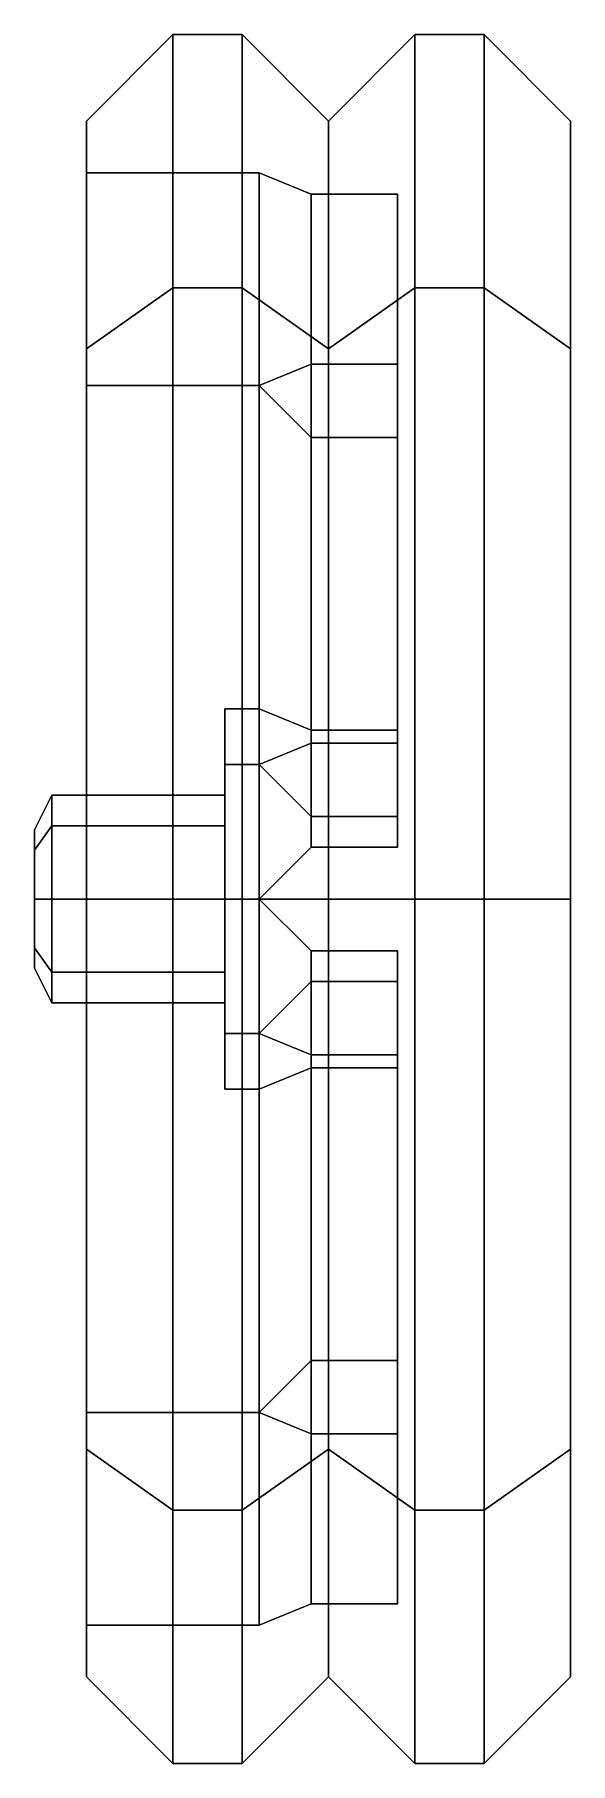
# Model space of a CAD drawing. Extents: x -1.38 to 1.38, y -0.5 to 0.5.
# Drawn here: x -1.38 to -1.07, y -0.5 to 0.5 of the extents above.
import ezdxf

# ---------------------------------------------------------------- set-up
doc = ezdxf.new("R2010")
doc.units = 0
doc.layers.add('WHEELS2', color=2, linetype='CONTINUOUS')

msp = doc.modelspace()

# ---------------------------------------------------------------- linework, layer by layer
at = {"layer": 'WHEELS2'}
for points in [[(-1.3, 0.5), (-1.3, 0.3536, -0.3536), (-1.35, 0.3182, -0.3182), (-1.35, 0.45)], [(-1.3, 0.3536, 0.3536), (-1.3, 0.5), (-1.35, 0.45), (-1.35, 0.3182, 0.3182)], [(-1.26, 0.5), (-1.26, 0.3536, -0.3536), (-1.3, 0.3536, -0.3536), (-1.3, 0.5)], [(-1.26, 0.3536, 0.3536), (-1.26, 0.5), (-1.3, 0.5), (-1.3, 0.3536, 0.3536)], [(-1.26, 0.3536, -0.3536), (-1.26, 0.5), (-1.21, 0.45), (-1.21, 0.3182, -0.3182)], [(-1.26, 0.5), (-1.26, 0.3536, 0.3536), (-1.21, 0.3182, 0.3182), (-1.21, 0.45)], [(-1.16, 0.5), (-1.16, 0.3536, -0.3536), (-1.21, 0.3182, -0.3182), (-1.21, 0.45)], [(-1.16, 0.3536, 0.3536), (-1.16, 0.5), (-1.21, 0.45), (-1.21, 0.3182, 0.3182)], [(-1.16, 0.3536, -0.3536), (-1.16, 0.5), (-1.12, 0.5), (-1.12, 0.3536, -0.3536)], [(-1.16, 0.5), (-1.16, 0.3536, 0.3536), (-1.12, 0.3536, 0.3536), (-1.12, 0.5)], [(-1.12, 0.3536, -0.3536), (-1.12, 0.5), (-1.07, 0.45), (-1.07, 0.3182, -0.3182)], [(-1.12, 0.5), (-1.12, 0.3536, 0.3536), (-1.07, 0.3182, 0.3182), (-1.07, 0.45)], [(-1.35, 0.45), (-1.35, 0.3182, -0.3182), (-1.35, 0.297, -0.297), (-1.35, 0.42)], [(-1.35, 0.3182, 0.3182), (-1.35, 0.45), (-1.35, 0.42), (-1.35, 0.297, 0.297)], [(-1.07, 0.45), (-1.07, -0.3182, 0.3182), (-1.07, -0.45), (-1.07, 0.3182, -0.3182)], [(-1.07, 0.3182, 0.3182), (-1.07, 0, 0.45), (-1.07, -0.3182, 0.3182), (-1.07, 0.45)], [(-1.35, 0.42), (-1.35, 0.297, -0.297), (-1.25, 0.297, -0.297), (-1.25, 0.42)], [(-1.35, 0.297, 0.297), (-1.35, 0.42), (-1.25, 0.42), (-1.25, 0.297, 0.297)], [(-1.25, 0.42), (-1.25, 0.297, -0.297), (-1.22, 0.3094, -0.267), (-1.22, 0.4076, -0.03)], [(-1.25, 0.297, 0.297), (-1.25, 0.42), (-1.22, 0.4076, 0.03), (-1.22, 0.3094, 0.267)], [(-1.22, 0.4076, 0.03), (-1.25, 0.42), (-1.25, 0.11), (-1.22, 0.0976, 0.03)], [(-1.25, 0.42), (-1.22, 0.4076, -0.03), (-1.22, 0.0976, -0.03), (-1.25, 0.11)], [(-1.22, 0.4076, -0.03), (-1.22, 0.3094, -0.267), (-1.17, 0.3094, -0.267), (-1.17, 0.4076, -0.03)], [(-1.22, 0.3094, 0.267), (-1.22, 0.4076, 0.03), (-1.17, 0.4076, 0.03), (-1.17, 0.3094, 0.267)], [(-1.17, 0.4076, 0.03), (-1.22, 0.4076, 0.03), (-1.22, 0.0976, 0.03), (-1.17, 0.0976, 0.03)], [(-1.22, 0.4076, -0.03), (-1.17, 0.4076, -0.03), (-1.17, 0.0976, -0.03), (-1.22, 0.0976, -0.03)], [(-1.17, 0.4076, -0.03), (-1.17, 0.3094, -0.267), (-1.17, 0.0902, -0.0478), (-1.17, 0.0976, -0.03)], [(-1.17, 0.3094, 0.267), (-1.17, 0.4076, 0.03), (-1.17, 0.0976, 0.03), (-1.17, 0.0902, 0.0478)], [(-1.3, 0, 0.5), (-1.3, 0.3536, 0.3536), (-1.35, 0.3182, 0.3182), (-1.35, 0, 0.45)], [(-1.3, 0.3536, -0.3536), (-1.3, 0, -0.5), (-1.35, 0, -0.45), (-1.35, 0.3182, -0.3182)], [(-1.26, 0, 0.5), (-1.26, 0.3536, 0.3536), (-1.3, 0.3536, 0.3536), (-1.3, 0, 0.5)], [(-1.26, 0.3536, -0.3536), (-1.26, 0, -0.5), (-1.3, 0, -0.5), (-1.3, 0.3536, -0.3536)], [(-1.26, 0.3536, 0.3536), (-1.26, 0, 0.5), (-1.21, 0, 0.45), (-1.21, 0.3182, 0.3182)], [(-1.26, 0, -0.5), (-1.26, 0.3536, -0.3536), (-1.21, 0.3182, -0.3182), (-1.21, 0, -0.45)], [(-1.16, 0, 0.5), (-1.16, 0.3536, 0.3536), (-1.21, 0.3182, 0.3182), (-1.21, 0, 0.45)], [(-1.16, 0.3536, -0.3536), (-1.16, 0, -0.5), (-1.21, 0, -0.45), (-1.21, 0.3182, -0.3182)], [(-1.16, 0.3536, 0.3536), (-1.16, 0, 0.5), (-1.12, 0, 0.5), (-1.12, 0.3536, 0.3536)], [(-1.16, 0, -0.5), (-1.16, 0.3536, -0.3536), (-1.12, 0.3536, -0.3536), (-1.12, 0, -0.5)], [(-1.12, 0.3536, 0.3536), (-1.12, 0, 0.5), (-1.07, 0, 0.45), (-1.07, 0.3182, 0.3182)], [(-1.12, 0, -0.5), (-1.12, 0.3536, -0.3536), (-1.07, 0.3182, -0.3182), (-1.07, 0, -0.45)], [(-1.35, 0, 0.45), (-1.35, 0.3182, 0.3182), (-1.35, 0.297, 0.297), (-1.35, 0, 0.42)], [(-1.35, 0.3182, -0.3182), (-1.35, 0, -0.45), (-1.35, 0, -0.42), (-1.35, 0.297, -0.297)], [(-1.07, 0.3182, -0.3182), (-1.07, -0.45), (-1.07, -0.3182, -0.3182), (-1.07, 0, -0.45)], [(-1.25, 0.297, 0.297), (-1.22, 0.3094, 0.267), (-1.22, 0.0902, 0.0478), (-1.25, 0.0778, 0.0778)], [(-1.22, 0.3094, -0.267), (-1.25, 0.297, -0.297), (-1.25, 0.0778, -0.0778), (-1.22, 0.0902, -0.0478)], [(-1.22, 0.3094, 0.267), (-1.17, 0.3094, 0.267), (-1.17, 0.0902, 0.0478), (-1.22, 0.0902, 0.0478)], [(-1.17, 0.3094, -0.267), (-1.22, 0.3094, -0.267), (-1.22, 0.0902, -0.0478), (-1.17, 0.0902, -0.0478)], [(-1.35, 0, 0.42), (-1.35, 0.297, 0.297), (-1.25, 0.297, 0.297), (-1.25, 0, 0.42)], [(-1.35, 0.297, -0.297), (-1.35, 0, -0.42), (-1.25, 0, -0.42), (-1.25, 0.297, -0.297)], [(-1.25, 0, 0.42), (-1.25, 0.297, 0.297), (-1.22, 0.267, 0.3094), (-1.22, 0.03, 0.4076)], [(-1.22, 0.267, 0.3094), (-1.25, 0.297, 0.297), (-1.25, 0.0778, 0.0778), (-1.22, 0.0478, 0.0902)], [(-1.25, 0.297, -0.297), (-1.22, 0.267, -0.3094), (-1.22, 0.0478, -0.0902), (-1.25, 0.0778, -0.0778)], [(-1.25, 0.297, -0.297), (-1.25, 0, -0.42), (-1.22, 0.03, -0.4076), (-1.22, 0.267, -0.3094)], [(-1.22, 0.03, 0.4076), (-1.22, 0.267, 0.3094), (-1.17, 0.267, 0.3094), (-1.17, 0.03, 0.4076)], [(-1.17, 0.267, 0.3094), (-1.22, 0.267, 0.3094), (-1.22, 0.0478, 0.0902), (-1.17, 0.0478, 0.0902)], [(-1.22, 0.267, -0.3094), (-1.17, 0.267, -0.3094), (-1.17, 0.0478, -0.0902), (-1.22, 0.0478, -0.0902)], [(-1.22, 0.267, -0.3094), (-1.22, 0.03, -0.4076), (-1.17, 0.03, -0.4076), (-1.17, 0.267, -0.3094)], [(-1.17, 0.03, 0.4076), (-1.17, 0.267, 0.3094), (-1.17, 0.0478, 0.0902), (-1.17, 0.03, 0.0976)], [(-1.17, 0.267, -0.3094), (-1.17, 0.03, -0.4076), (-1.17, 0.03, -0.0976), (-1.17, 0.0478, -0.0902)], [(-1.27, 0.0778, -0.0778), (-1.27, 0.11), (-1.25, 0.11), (-1.25, 0.0778, -0.0778)], [(-1.27, 0.06), (-1.27, 0.0424, 0.0424), (-1.27, 0.0778, 0.0778), (-1.27, 0.11)], [(-1.27, 0.0424, -0.0424), (-1.27, 0.06), (-1.27, 0.11), (-1.27, 0.0778, -0.0778)], [(-1.27, 0.11), (-1.27, 0.0778, 0.0778), (-1.25, 0.0778, 0.0778), (-1.25, 0.11)], [(-1.25, 0.0778, -0.0778), (-1.25, 0.11), (-1.22, 0.0976, -0.03), (-1.22, 0.0902, -0.0478)], [(-1.25, 0.11), (-1.25, 0.0778, 0.0778), (-1.22, 0.0902, 0.0478), (-1.22, 0.0976, 0.03)], [(-1.22, 0.0902, -0.0478), (-1.22, 0.0976, -0.03), (-1.17, 0.0976, -0.03), (-1.17, 0.0902, -0.0478)], [(-1.22, 0.0976, 0.03), (-1.22, 0.0902, 0.0478), (-1.17, 0.0902, 0.0478), (-1.17, 0.0976, 0.03)], [(-1.27, 0.0778, 0.0778), (-1.27, 0, 0.11), (-1.25, 0, 0.11), (-1.25, 0.0778, 0.0778)], [(-1.27, 0.0424, 0.0424), (-1.27, 0, 0.06), (-1.27, 0, 0.11), (-1.27, 0.0778, 0.0778)], [(-1.27, 0, -0.11), (-1.27, 0.0778, -0.0778), (-1.25, 0.0778, -0.0778), (-1.25, 0, -0.11)], [(-1.27, 0, -0.06), (-1.27, 0.0424, -0.0424), (-1.27, 0.0778, -0.0778), (-1.27, 0, -0.11)], [(-1.25, 0.0778, 0.0778), (-1.25, 0, 0.11), (-1.22, 0.03, 0.0976), (-1.22, 0.0478, 0.0902)], [(-1.25, 0, -0.11), (-1.25, 0.0778, -0.0778), (-1.22, 0.0478, -0.0902), (-1.22, 0.03, -0.0976)], [(-1.37, 0.06), (-1.37, 0.0424, -0.0424), (-1.38, 0.0283, -0.0283), (-1.38, 0.04)], [(-1.37, 0.0424, 0.0424), (-1.37, 0.06), (-1.38, 0.04), (-1.38, 0.0283, 0.0283)], [(-1.37, 0.0424, -0.0424), (-1.37, 0.06), (-1.27, 0.06), (-1.27, 0.0424, -0.0424)], [(-1.37, 0.06), (-1.37, 0.0424, 0.0424), (-1.27, 0.0424, 0.0424), (-1.27, 0.06)], [(-1.37, 0.0424, -0.0424), (-1.37, 0, -0.06), (-1.38, 0, -0.04), (-1.38, 0.0283, -0.0283)], [(-1.37, 0, 0.06), (-1.37, 0.0424, 0.0424), (-1.38, 0.0283, 0.0283), (-1.38, 0, 0.04)], [(-1.38, 0.0283, -0.0283), (-1.38, 0, -0.04), (-1.38, -0.0283, -0.0283), (-1.38, 0.04)], [(-1.38, 0.04), (-1.38, -0.0283, -0.0283), (-1.38, -0.04), (-1.38, 0.0283, 0.0283)], [(-1.37, 0.0424, 0.0424), (-1.37, 0, 0.06), (-1.27, 0, 0.06), (-1.27, 0.0424, 0.0424)], [(-1.37, 0, -0.06), (-1.37, 0.0424, -0.0424), (-1.27, 0.0424, -0.0424), (-1.27, 0, -0.06)], [(-1.22, 0.0478, 0.0902), (-1.22, 0.03, 0.0976), (-1.17, 0.03, 0.0976), (-1.17, 0.0478, 0.0902)], [(-1.22, 0.03, -0.0976), (-1.22, 0.0478, -0.0902), (-1.17, 0.0478, -0.0902), (-1.17, 0.03, -0.0976)], [(-1.17, 0.03, -0.4076), (-1.22, 0.03, -0.4076), (-1.22, 0.03, -0.0976), (-1.17, 0.03, -0.0976)], [(-1.38, 0.0283, 0.0283), (-1.38, -0.04), (-1.38, -0.0283, 0.0283), (-1.38, 0, 0.04)], [(-1.25, 0, 0.42), (-1.22, 0.03, 0.4076), (-1.22, 0.03, 0.0976), (-1.25, 0, 0.11)], [(-1.22, 0.03, -0.4076), (-1.25, 0, -0.42), (-1.25, 0, -0.11), (-1.22, 0.03, -0.0976)], [(-1.22, 0.03, 0.4076), (-1.17, 0.03, 0.4076), (-1.17, 0.03, 0.0976), (-1.22, 0.03, 0.0976)], [(-1.37, 0, -0.06), (-1.37, -0.0424, -0.0424), (-1.38, -0.0283, -0.0283), (-1.38, 0, -0.04)], [(-1.37, -0.0424, 0.0424), (-1.37, 0, 0.06), (-1.38, 0, 0.04), (-1.38, -0.0283, 0.0283)], [(-1.37, 0, 0.06), (-1.37, -0.0424, 0.0424), (-1.27, -0.0424, 0.0424), (-1.27, 0, 0.06)], [(-1.37, -0.0424, -0.0424), (-1.37, 0, -0.06), (-1.27, 0, -0.06), (-1.27, -0.0424, -0.0424)], [(-1.35, -0.3182, 0.3182), (-1.35, 0, 0.45), (-1.35, 0, 0.42), (-1.35, -0.297, 0.297)], [(-1.35, -0.297, 0.297), (-1.35, 0, 0.42), (-1.25, 0, 0.42), (-1.25, -0.297, 0.297)], [(-1.3, 0, -0.5), (-1.3, -0.3536, -0.3536), (-1.35, -0.3182, -0.3182), (-1.35, 0, -0.45)], [(-1.35, 0, -0.45), (-1.35, -0.3182, -0.3182), (-1.35, -0.297, -0.297), (-1.35, 0, -0.42)], [(-1.35, 0, -0.42), (-1.35, -0.297, -0.297), (-1.25, -0.297, -0.297), (-1.25, 0, -0.42)], [(-1.26, 0, -0.5), (-1.26, -0.3536, -0.3536), (-1.3, -0.3536, -0.3536), (-1.3, 0, -0.5)], [(-1.27, 0, 0.11), (-1.27, -0.0778, 0.0778), (-1.25, -0.0778, 0.0778), (-1.25, 0, 0.11)], [(-1.27, 0, 0.06), (-1.27, -0.0424, 0.0424), (-1.27, -0.0778, 0.0778), (-1.27, 0, 0.11)], [(-1.27, -0.0778, -0.0778), (-1.27, 0, -0.11), (-1.25, 0, -0.11), (-1.25, -0.0778, -0.0778)], [(-1.26, 0, 0.5), (-1.26, -0.3536, 0.3536), (-1.21, -0.3182, 0.3182), (-1.21, 0, 0.45)], [(-1.26, -0.3536, -0.3536), (-1.26, 0, -0.5), (-1.21, 0, -0.45), (-1.21, -0.3182, -0.3182)], [(-1.22, -0.03, 0.4076), (-1.25, 0, 0.42), (-1.25, 0, 0.11), (-1.22, -0.03, 0.0976)], [(-1.25, -0.297, 0.297), (-1.25, 0, 0.42), (-1.22, -0.03, 0.4076), (-1.22, -0.267, 0.3094)], [(-1.25, 0, 0.11), (-1.25, -0.0778, 0.0778), (-1.22, -0.0478, 0.0902), (-1.22, -0.03, 0.0976)], [(-1.25, 0, -0.42), (-1.22, -0.03, -0.4076), (-1.22, -0.03, -0.0976), (-1.25, 0, -0.11)], [(-1.25, -0.0778, -0.0778), (-1.25, 0, -0.11), (-1.22, -0.03, -0.0976), (-1.22, -0.0478, -0.0902)], [(-1.25, 0, -0.42), (-1.25, -0.297, -0.297), (-1.22, -0.267, -0.3094), (-1.22, -0.03, -0.4076)], [(-1.16, 0, -0.5), (-1.16, -0.3536, -0.3536), (-1.21, -0.3182, -0.3182), (-1.21, 0, -0.45)], [(-1.16, 0, 0.5), (-1.16, -0.3536, 0.3536), (-1.12, -0.3536, 0.3536), (-1.12, 0, 0.5)], [(-1.16, -0.3536, -0.3536), (-1.16, 0, -0.5), (-1.12, 0, -0.5), (-1.12, -0.3536, -0.3536)], [(-1.12, 0, 0.5), (-1.12, -0.3536, 0.3536), (-1.07, -0.3182, 0.3182), (-1.07, 0, 0.45)], [(-1.12, -0.3536, -0.3536), (-1.12, 0, -0.5), (-1.07, 0, -0.45), (-1.07, -0.3182, -0.3182)], [(-1.3, -0.3536, 0.3536), (-1.3, 0, 0.5), (-1.35, 0, 0.45), (-1.35, -0.3182, 0.3182)], [(-1.26, -0.3536, 0.3536), (-1.26, 0, 0.5), (-1.3, 0, 0.5), (-1.3, -0.3536, 0.3536)], [(-1.27, -0.0424, -0.0424), (-1.27, 0, -0.06), (-1.27, 0, -0.11), (-1.27, -0.0778, -0.0778)], [(-1.16, -0.3536, 0.3536), (-1.16, 0, 0.5), (-1.21, 0, 0.45), (-1.21, -0.3182, 0.3182)], [(-1.37, -0.0424, -0.0424), (-1.37, -0.06), (-1.38, -0.04), (-1.38, -0.0283, -0.0283)], [(-1.37, -0.06), (-1.37, -0.0424, 0.0424), (-1.38, -0.0283, 0.0283), (-1.38, -0.04)], [(-1.17, -0.03, 0.4076), (-1.22, -0.03, 0.4076), (-1.22, -0.03, 0.0976), (-1.17, -0.03, 0.0976)], [(-1.22, -0.267, 0.3094), (-1.22, -0.03, 0.4076), (-1.17, -0.03, 0.4076), (-1.17, -0.267, 0.3094)], [(-1.22, -0.03, 0.0976), (-1.22, -0.0478, 0.0902), (-1.17, -0.0478, 0.0902), (-1.17, -0.03, 0.0976)], [(-1.22, -0.03, -0.4076), (-1.17, -0.03, -0.4076), (-1.17, -0.03, -0.0976), (-1.22, -0.03, -0.0976)], [(-1.22, -0.0478, -0.0902), (-1.22, -0.03, -0.0976), (-1.17, -0.03, -0.0976), (-1.17, -0.0478, -0.0902)], [(-1.22, -0.03, -0.4076), (-1.22, -0.267, -0.3094), (-1.17, -0.267, -0.3094), (-1.17, -0.03, -0.4076)], [(-1.17, -0.267, 0.3094), (-1.17, -0.03, 0.4076), (-1.17, -0.03, 0.0976), (-1.17, -0.0478, 0.0902)], [(-1.17, -0.03, -0.4076), (-1.17, -0.267, -0.3094), (-1.17, -0.0478, -0.0902), (-1.17, -0.03, -0.0976)], [(-1.37, -0.06), (-1.37, -0.0424, -0.0424), (-1.27, -0.0424, -0.0424), (-1.27, -0.06)], [(-1.37, -0.0424, 0.0424), (-1.37, -0.06), (-1.27, -0.06), (-1.27, -0.0424, 0.0424)], [(-1.27, -0.06), (-1.27, -0.0424, -0.0424), (-1.27, -0.0778, -0.0778), (-1.27, -0.11)], [(-1.27, -0.0424, 0.0424), (-1.27, -0.06), (-1.27, -0.11), (-1.27, -0.0778, 0.0778)], [(-1.25, -0.297, 0.297), (-1.22, -0.267, 0.3094), (-1.22, -0.0478, 0.0902), (-1.25, -0.0778, 0.0778)], [(-1.22, -0.267, -0.3094), (-1.25, -0.297, -0.297), (-1.25, -0.0778, -0.0778), (-1.22, -0.0478, -0.0902)], [(-1.22, -0.267, 0.3094), (-1.17, -0.267, 0.3094), (-1.17, -0.0478, 0.0902), (-1.22, -0.0478, 0.0902)], [(-1.17, -0.267, -0.3094), (-1.22, -0.267, -0.3094), (-1.22, -0.0478, -0.0902), (-1.17, -0.0478, -0.0902)], [(-1.27, -0.11), (-1.27, -0.0778, -0.0778), (-1.25, -0.0778, -0.0778), (-1.25, -0.11)], [(-1.27, -0.0778, 0.0778), (-1.27, -0.11), (-1.25, -0.11), (-1.25, -0.0778, 0.0778)], [(-1.25, -0.11), (-1.25, -0.0778, -0.0778), (-1.22, -0.0902, -0.0478), (-1.22, -0.0976, -0.03)], [(-1.22, -0.3094, 0.267), (-1.25, -0.297, 0.297), (-1.25, -0.0778, 0.0778), (-1.22, -0.0902, 0.0478)], [(-1.25, -0.0778, 0.0778), (-1.25, -0.11), (-1.22, -0.0976, 0.03), (-1.22, -0.0902, 0.0478)], [(-1.25, -0.297, -0.297), (-1.22, -0.3094, -0.267), (-1.22, -0.0902, -0.0478), (-1.25, -0.0778, -0.0778)], [(-1.22, -0.4076, -0.03), (-1.25, -0.42), (-1.25, -0.11), (-1.22, -0.0976, -0.03)], [(-1.25, -0.42), (-1.22, -0.4076, 0.03), (-1.22, -0.0976, 0.03), (-1.25, -0.11)], [(-1.22, -0.0976, -0.03), (-1.22, -0.0902, -0.0478), (-1.17, -0.0902, -0.0478), (-1.17, -0.0976, -0.03)], [(-1.17, -0.3094, 0.267), (-1.22, -0.3094, 0.267), (-1.22, -0.0902, 0.0478), (-1.17, -0.0902, 0.0478)], [(-1.22, -0.0902, 0.0478), (-1.22, -0.0976, 0.03), (-1.17, -0.0976, 0.03), (-1.17, -0.0902, 0.0478)], [(-1.22, -0.3094, -0.267), (-1.17, -0.3094, -0.267), (-1.17, -0.0902, -0.0478), (-1.22, -0.0902, -0.0478)], [(-1.17, -0.4076, -0.03), (-1.22, -0.4076, -0.03), (-1.22, -0.0976, -0.03), (-1.17, -0.0976, -0.03)], [(-1.22, -0.4076, 0.03), (-1.17, -0.4076, 0.03), (-1.17, -0.0976, 0.03), (-1.22, -0.0976, 0.03)], [(-1.17, -0.3094, -0.267), (-1.17, -0.4076, -0.03), (-1.17, -0.0976, -0.03), (-1.17, -0.0902, -0.0478)], [(-1.17, -0.4076, 0.03), (-1.17, -0.3094, 0.267), (-1.17, -0.0902, 0.0478), (-1.17, -0.0976, 0.03)], [(-1.35, -0.3182, -0.3182), (-1.35, -0.45), (-1.35, -0.42), (-1.35, -0.297, -0.297)], [(-1.35, -0.297, -0.297), (-1.35, -0.42), (-1.25, -0.42), (-1.25, -0.297, -0.297)], [(-1.35, -0.45), (-1.35, -0.3182, 0.3182), (-1.35, -0.297, 0.297), (-1.35, -0.42)], [(-1.35, -0.42), (-1.35, -0.297, 0.297), (-1.25, -0.297, 0.297), (-1.25, -0.42)], [(-1.25, -0.297, -0.297), (-1.25, -0.42), (-1.22, -0.4076, -0.03), (-1.22, -0.3094, -0.267)], [(-1.25, -0.42), (-1.25, -0.297, 0.297), (-1.22, -0.3094, 0.267), (-1.22, -0.4076, 0.03)], [(-1.22, -0.3094, -0.267), (-1.22, -0.4076, -0.03), (-1.17, -0.4076, -0.03), (-1.17, -0.3094, -0.267)], [(-1.22, -0.4076, 0.03), (-1.22, -0.3094, 0.267), (-1.17, -0.3094, 0.267), (-1.17, -0.4076, 0.03)], [(-1.3, -0.3536, -0.3536), (-1.3, -0.5), (-1.35, -0.45), (-1.35, -0.3182, -0.3182)], [(-1.3, -0.5), (-1.3, -0.3536, 0.3536), (-1.35, -0.3182, 0.3182), (-1.35, -0.45)], [(-1.26, -0.5), (-1.26, -0.3536, -0.3536), (-1.21, -0.3182, -0.3182), (-1.21, -0.45)], [(-1.26, -0.3536, 0.3536), (-1.26, -0.5), (-1.21, -0.45), (-1.21, -0.3182, 0.3182)], [(-1.16, -0.3536, -0.3536), (-1.16, -0.5), (-1.21, -0.45), (-1.21, -0.3182, -0.3182)], [(-1.16, -0.5), (-1.16, -0.3536, 0.3536), (-1.21, -0.3182, 0.3182), (-1.21, -0.45)], [(-1.12, -0.5), (-1.12, -0.3536, -0.3536), (-1.07, -0.3182, -0.3182), (-1.07, -0.45)], [(-1.12, -0.3536, 0.3536), (-1.12, -0.5), (-1.07, -0.45), (-1.07, -0.3182, 0.3182)], [(-1.26, -0.3536, -0.3536), (-1.26, -0.5), (-1.3, -0.5), (-1.3, -0.3536, -0.3536)], [(-1.26, -0.5), (-1.26, -0.3536, 0.3536), (-1.3, -0.3536, 0.3536), (-1.3, -0.5)], [(-1.16, -0.5), (-1.16, -0.3536, -0.3536), (-1.12, -0.3536, -0.3536), (-1.12, -0.5)], [(-1.16, -0.3536, 0.3536), (-1.16, -0.5), (-1.12, -0.5), (-1.12, -0.3536, 0.3536)]]:
    msp.add_3dface(points, dxfattribs=at)

doc.saveas('drawing.dxf')
